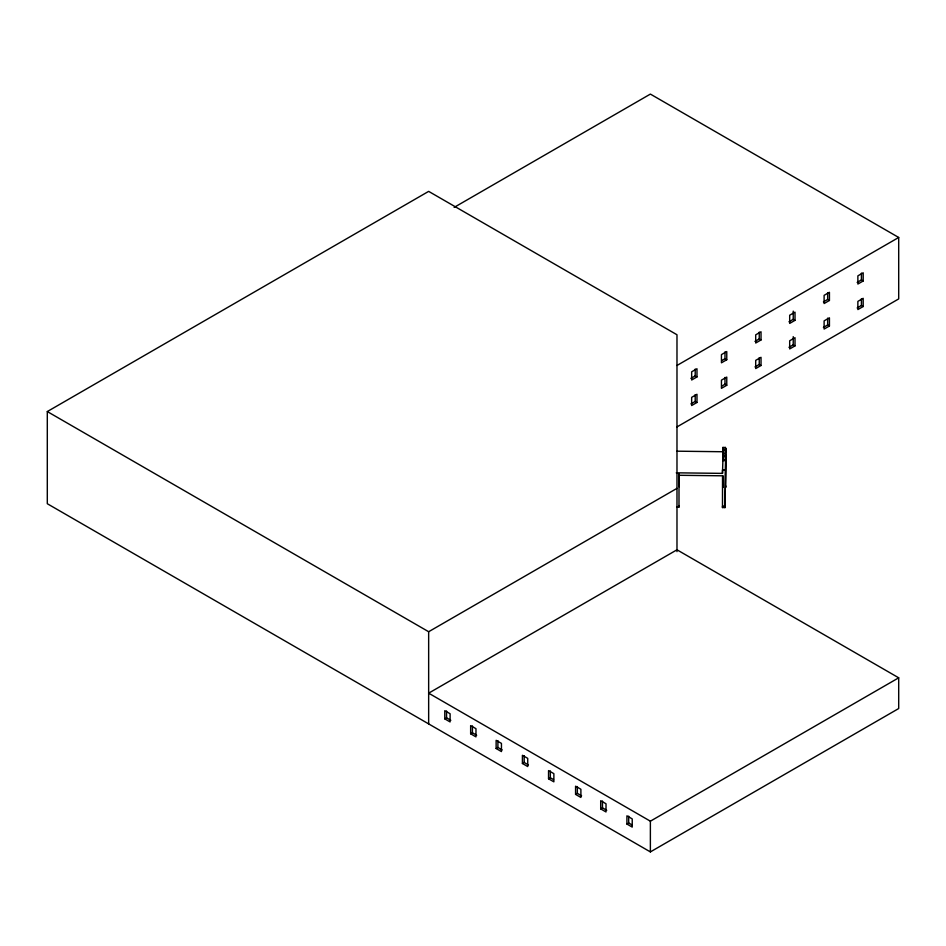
<?xml version="1.0" encoding="UTF-8"?>
<svg xmlns="http://www.w3.org/2000/svg" width="946" height="946" viewBox="0 0 946 946"><rect width="100%" height="100%" fill="white"/><g stroke="black" fill="none" stroke-linecap="round" stroke-linejoin="round"><path stroke-width="1.42" d="M676.981 507.009L678.992 507.032L679.015 505.578M679.181 485.381L679.133 486.776L679.133 473.792M725.334 450.367L725.334 460.607L722.827 460.572L722.744 455.582L722.827 450.331L725.334 450.367L725.44 447.47L722.933 447.434L722.933 450.509M722.827 457.497L722.744 459.673L725.251 459.709M676.272 472.823L722.484 473.378L723.217 449.693M725.038 506.134L724.991 507.588L722.484 507.553L722.531 506.11L725.038 506.134L725.724 455.712M725.44 450.533L725.523 448.369M724.991 507.588L725.771 448.392L725.724 487.462L725.771 485.948M898.7 677.809L650.375 821.187L428.656 693.17L676.981 549.803L898.7 677.809L898.7 708.53L650.375 851.908L47.3 503.721L47.3 411.557L428.656 191.376L676.981 334.754L676.981 551.624M454.139 207.387L650.375 94.092L898.7 237.47L898.7 298.912L676.981 426.918M676.981 365.475L898.7 237.47M690.947 378.365L695.204 375.917L696.977 376.934L696.977 368.739L691.656 371.813L691.656 380.008L696.977 376.934M721.798 360.556L724.991 358.711L726.765 359.74L726.765 351.545L721.443 354.62L721.443 362.815L726.765 359.74M754.991 341.388L759.248 338.94L761.022 339.957L761.022 331.762L755.7 334.837L755.7 343.031L761.022 339.957M788.976 321.782L793.233 319.322L795.007 320.339L795.007 312.145L789.685 315.219L789.685 323.414L795.007 320.339M823.398 301.904L827.655 299.444L829.429 300.461L829.429 292.279L824.108 295.341L824.108 303.536L829.429 300.461M857.159 282.405L861.416 279.945L863.19 280.974L863.19 272.779L857.868 275.854L857.868 284.048L863.19 280.974M690.947 403.907L695.204 401.447L696.977 402.464L696.977 394.269L691.656 397.344L691.656 405.538L696.977 402.464M721.798 386.086L724.991 384.242L726.765 385.27L726.765 377.076L721.443 380.15L721.443 388.345L726.765 385.27M754.991 366.93L759.248 364.47L761.022 365.487L761.022 357.304L755.7 360.367L755.7 368.562L761.022 365.487M788.976 347.312L793.233 344.852L795.007 345.881L795.007 337.687L789.685 340.761L789.685 348.944L795.007 345.881M823.398 327.434L827.655 324.975L829.429 326.003L829.429 317.809L824.108 320.883L824.108 329.066L829.429 326.003M857.159 307.947L861.416 305.487L863.19 306.504L863.19 298.309L857.868 301.384L857.868 309.579L863.19 306.504M47.3 411.557L428.656 631.727L676.981 488.361M444.786 718.865L450.107 721.94L450.107 713.745L444.786 710.671L444.786 718.865L446.559 717.848L450.816 720.308M470.647 733.8L475.968 736.875L475.968 728.68L470.647 725.606L470.647 733.8L472.421 732.783L476.678 735.231M496.13 748.511L501.451 751.585L501.451 743.39L496.13 740.316L496.13 748.511L497.903 747.482L502.16 749.942M522.405 763.481L527.726 766.556L527.726 758.361L522.405 755.286L522.405 763.481L524.179 762.452L528.436 764.912M548.55 778.783L553.871 781.845L553.871 773.662L548.55 770.588L548.55 778.783L550.324 777.754L553.516 779.599M575.57 794.38L580.891 797.454L580.891 789.26L575.57 786.185L575.57 794.38L577.344 793.351L581.601 795.811M600.698 808.889L606.019 811.964L606.019 803.769L600.698 800.694L600.698 808.889L602.472 807.86L606.729 810.32M626.914 824.025L632.235 827.1L632.235 818.905L626.914 815.83L626.914 824.025L628.688 822.996L631.881 824.841M677.064 451.183L723.264 451.75M722.827 453.406L725.334 453.43M722.744 455.582L725.251 455.605M724.991 470.032L722.484 469.996L722.484 473.378M861.416 273.122L861.416 279.945M861.416 298.652L861.416 305.487M827.655 292.61L827.655 299.444M827.655 318.152L827.655 324.975M793.233 311.128L793.233 319.322M793.233 336.658L793.233 344.852M759.248 332.105L759.248 338.94M759.248 357.635L759.248 364.47M725.44 447.47L725.523 452.46M725.44 454.636L725.44 457.71M724.991 351.888L724.991 358.711M724.991 377.419L724.991 384.242M723.217 475.885L723.217 487.427M722.933 447.434L722.933 457.675M722.484 507.553L722.531 475.803L678.992 475.282L679.015 473.84L678.992 507.032M695.204 369.082L695.204 375.917M695.204 394.612L695.204 401.447M650.375 821.187L650.375 851.908M628.688 816.173L628.688 822.996M602.472 801.037L602.472 807.86M577.344 786.528L577.344 793.351M550.324 770.931L550.324 777.754M524.179 755.629L524.179 762.452M497.903 740.659L497.903 747.482M472.421 725.949L472.421 732.783M446.559 711.014L446.559 717.848M428.656 631.727L428.656 723.891"/></g></svg>
